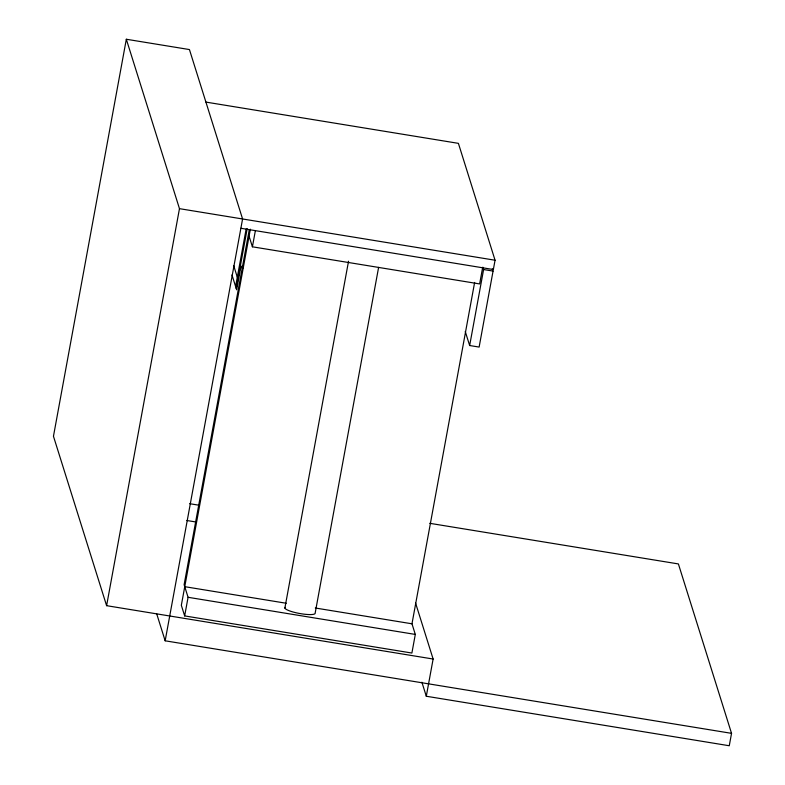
<?xml version="1.0" encoding="UTF-8"?>
<svg xmlns="http://www.w3.org/2000/svg" width="785" height="785" viewBox="0 0 785 785"><rect width="100%" height="100%" fill="white"/><g stroke="black" fill="none" stroke-linecap="round" stroke-linejoin="round"><path stroke-width="1.18" d="M731.541 733.347L165.164 640.805L242.585 218.976L189.44 49.563L126.326 39.25L53.458 436.264L106.603 605.677L433.124 659.027L426.294 696.246L729.265 745.75L731.541 733.347L678.397 563.934L429.748 523.31M106.603 605.677L179.471 208.663L126.326 39.25M235.598 286.486L246.147 229.024M236.216 288.478L247.206 228.621M242.742 266.537L240.318 266.144L240.74 267.469L236.638 289.802L231.977 274.936M249.208 230.054L184.122 584.688L188.076 597.297L184.661 615.911L411.889 653.041L415.304 634.427L411.978 623.8L474.631 282.443M250.356 229.2L181.335 605.284L184.661 615.911M482.628 267.656L479.635 283.935L252.407 246.804L255.4 230.525M284.876 608.081L348.54 261.199M378.615 267.351L315.177 613.026A15.425 2.973 10.4 0 1 299.046 613.389A15.425 2.973 10.4 0 1 285.141 607.335M492.332 268.745L493.068 271.08L479.125 347.068L469.656 345.528L483.599 269.53L482.863 267.194M205.925 102.099L458.401 143.351L495.06 260.227L493.353 269.53L240.877 228.278M179.471 208.663L495.06 260.227M483.599 269.53L493.068 271.08M240.74 267.469L243.154 267.862M189.676 503.695L199.351 505.275M186.85 520.504L195.308 521.888M184.75 586.68L286.28 603.263M315.285 608.002L411.978 623.8M188.076 597.297L415.304 634.427M465.25 331.496L469.656 345.528M415.54 602.949L433.124 659.027M421.898 682.224L426.294 696.246M249.071 236.187L252.407 246.804M233.685 265.624L237.305 277.174M156.735 613.929L165.164 640.805"/></g></svg>
